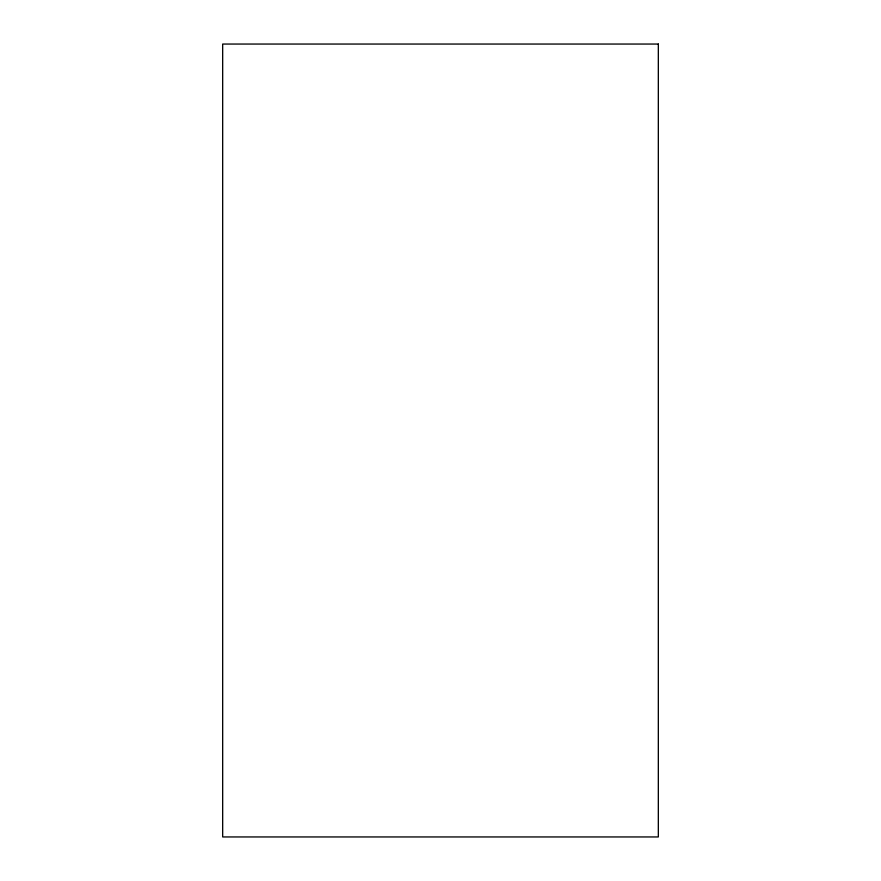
<?xml version="1.0" encoding="UTF-8"?>
<svg xmlns="http://www.w3.org/2000/svg" width="881" height="881" viewBox="0 0 881 881"><rect width="100%" height="100%" fill="white"/><g stroke="black" fill="none" stroke-linecap="round" stroke-linejoin="round"><path stroke-width="1.32" d="M658.327 44.05L222.673 44.05L222.673 836.95L658.327 836.95L658.327 44.05"/></g></svg>
